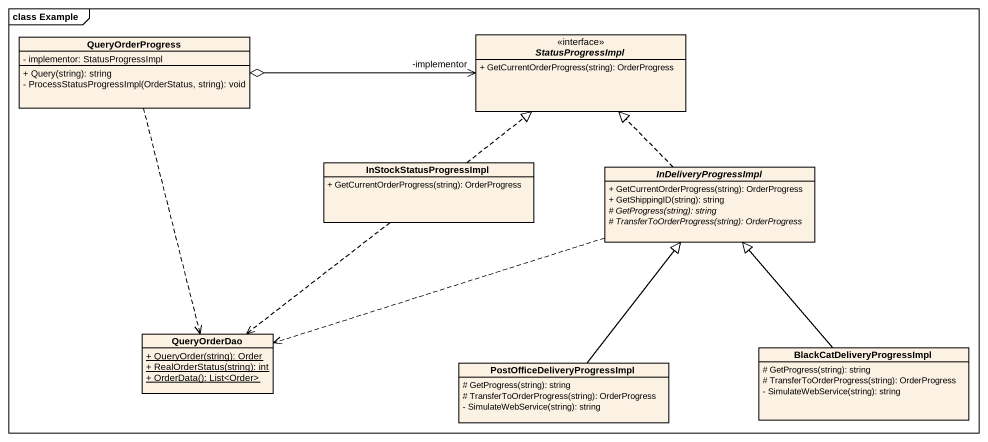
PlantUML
@startuml
mainframe class Example
hide circle
hide empty members
skinparam classAttributeIconSize 0
class QueryOrderProgress {
  - implementor: StatusProgressImpl
  + Query(string): string
  - ProcessStatusProgressImpl(OrderStatus, string): void
}
interface StatusProgressImpl {
  + GetCurrentOrderProgress(string): OrderProgress
}
class InStockStatusProgressImpl {
  + GetCurrentOrderProgress(string): OrderProgress
}
abstract class InDeliveryProgressImpl {
  + GetCurrentOrderProgress(string): OrderProgress
  + GetShippingID(string): string
  {abstract} # GetProgress(string): string
  {abstract} # TransferToOrderProgress(string): OrderProgress
}
class QueryOrderDao {
  {static} + QueryOrder(string): Order
  {static} + RealOrderStatus(string): int
  {static} + OrderData(): List<Order>
}
class "PostOfficeDeliveryProgressImpl" as PostOfficeDeliveryProgressIm {
  # GetProgress(string): string
  # TransferToOrderProgress(string): OrderProgress
  - SimulateWebService(string): string
}
class BlackCatDeliveryProgressImpl {
  # GetProgress(string): string
  # TransferToOrderProgress(string): OrderProgress
  - SimulateWebService(string): string
}
QueryOrderProgress o-right-> "-implementor" StatusProgressImpl
QueryOrderProgress ..> QueryOrderDao
InStockStatusProgressImpl .up.|> StatusProgressImpl
InStockStatusProgressImpl ..> QueryOrderDao
InDeliveryProgressImpl .up.|> StatusProgressImpl
InDeliveryProgressImpl .left.> QueryOrderDao
PostOfficeDeliveryProgressIm -up-|> InDeliveryProgressImpl
BlackCatDeliveryProgressImpl -up-|> InDeliveryProgressImpl
@enduml
